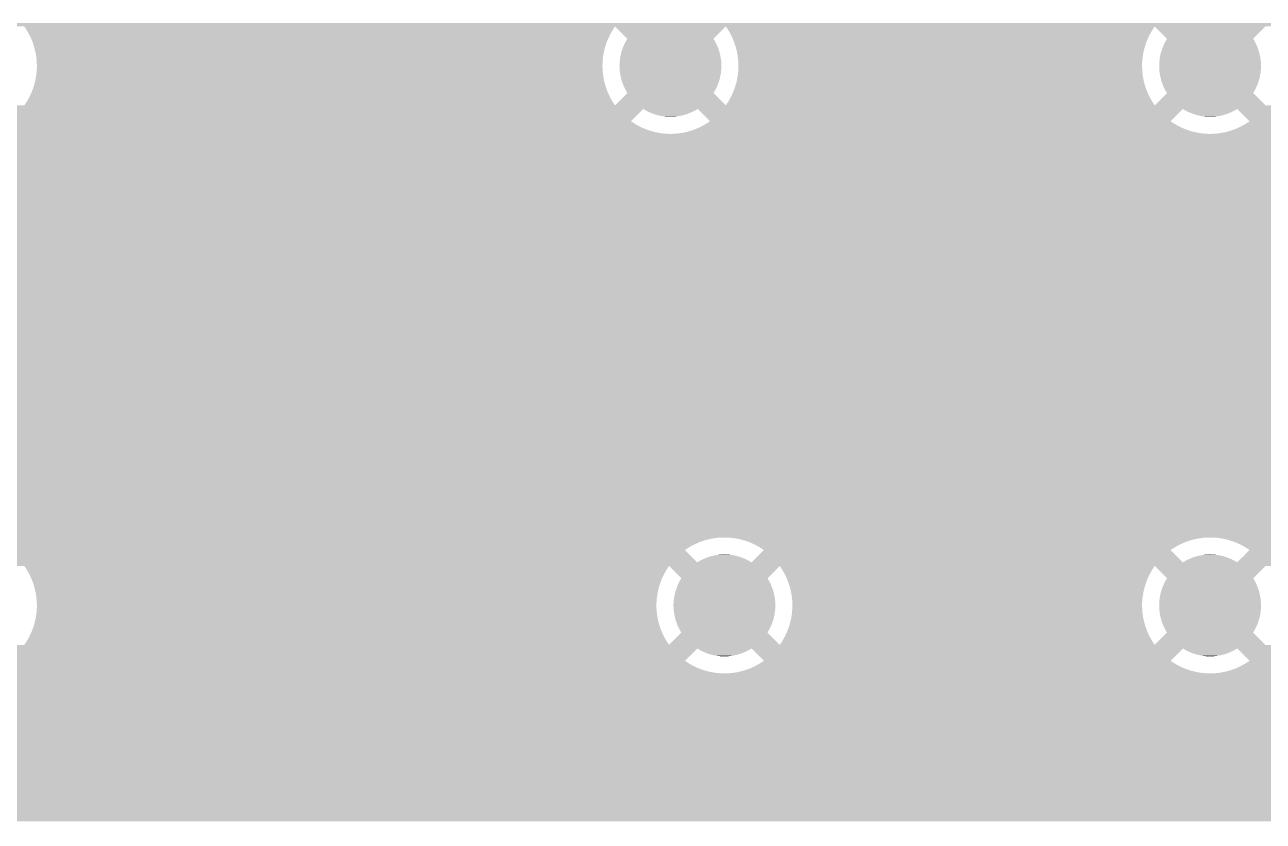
# Model space of a CAD drawing. Extents: x 295 to 953, y 10 to 290.
# Drawn here: x 587.37 to 604.13, y 108.67 to 119.45 of the extents above; entities that cross this region are included whole.
import ezdxf

# ---------------------------------------------------------------- set-up
doc = ezdxf.new("R2010")
doc.units = 0
doc.header["$LTSCALE"] = 5
doc.header["$MEASUREMENT"] = 0
doc.layers.add('GND', color=7, linetype='CONTINUOUS')

msp = doc.modelspace()

# ---------------------------------------------------------------- linework, layer by layer
at = {"layer": 'GND'}
for points in [[(511.399, 119.428), (511.399, 119.474), (782.883, 119.428), (782.874, 119.474)], [(587.389, 119.391), (587.363, 119.428), (595.334, 119.391), (595.358, 119.428)], [(587.399, 119.374), (587.389, 119.391), (595.322, 119.374), (595.334, 119.391)], [(587.422, 119.334), (587.399, 119.374), (595.3, 119.334), (595.322, 119.374)], [(587.431, 119.316), (587.422, 119.334), (595.29, 119.316), (595.3, 119.334)], [(595.525, 119.262), (595.358, 119.428), (596.69, 119.262), (596.857, 119.428)], [(596.882, 119.391), (596.857, 119.428), (602.636, 119.391), (602.661, 119.428)], [(596.892, 119.374), (596.882, 119.391), (602.625, 119.374), (602.636, 119.391)], [(596.916, 119.334), (596.892, 119.374), (602.603, 119.334), (602.625, 119.374)], [(596.924, 119.316), (596.916, 119.334), (602.593, 119.316), (602.603, 119.334)], [(602.827, 119.262), (602.661, 119.428), (603.993, 119.262), (604.159, 119.428)], [(587.452, 119.276), (587.431, 119.316), (595.271, 119.276), (595.29, 119.316)], [(587.459, 119.257), (587.452, 119.276), (595.262, 119.257), (595.271, 119.276)], [(587.477, 119.215), (587.459, 119.257), (595.246, 119.215), (595.262, 119.257)], [(587.483, 119.196), (587.477, 119.215), (595.238, 119.196), (595.246, 119.215)], [(587.497, 119.153), (587.483, 119.196), (595.225, 119.153), (595.238, 119.196)], [(595.456, 119.117), (595.472, 119.162), (596.76, 119.117), (596.743, 119.162)], [(595.472, 119.162), (595.476, 119.17), (596.743, 119.162), (596.739, 119.17)], [(595.476, 119.17), (595.496, 119.213), (596.739, 119.17), (596.718, 119.213)], [(595.496, 119.213), (595.501, 119.221), (596.718, 119.213), (596.714, 119.221)], [(595.501, 119.221), (595.525, 119.262), (596.714, 119.221), (596.69, 119.262)], [(596.945, 119.276), (596.924, 119.316), (602.573, 119.276), (602.593, 119.316)], [(596.952, 119.257), (596.945, 119.276), (602.565, 119.257), (602.573, 119.276)], [(596.97, 119.215), (596.952, 119.257), (602.548, 119.215), (602.565, 119.257)], [(596.976, 119.196), (596.97, 119.215), (602.541, 119.196), (602.548, 119.215)], [(596.991, 119.153), (596.976, 119.196), (602.528, 119.153), (602.541, 119.196)], [(602.758, 119.117), (602.775, 119.162), (604.062, 119.117), (604.045, 119.162)], [(602.775, 119.162), (602.779, 119.17), (604.045, 119.162), (604.042, 119.17)], [(602.779, 119.17), (602.799, 119.213), (604.042, 119.17), (604.021, 119.213)], [(602.799, 119.213), (602.804, 119.221), (604.021, 119.213), (604.017, 119.221)], [(602.804, 119.221), (602.827, 119.262), (604.017, 119.221), (603.993, 119.262)], [(587.502, 119.133), (587.497, 119.153), (595.219, 119.133), (595.225, 119.153)], [(587.513, 119.089), (587.502, 119.133), (595.209, 119.089), (595.219, 119.133)], [(587.517, 119.07), (587.513, 119.089), (595.204, 119.07), (595.209, 119.089)], [(587.525, 119.025), (587.517, 119.07), (595.197, 119.025), (595.204, 119.07)], [(587.527, 119.005), (587.525, 119.025), (595.194, 119.005), (595.197, 119.025)], [(587.532, 118.96), (587.527, 119.005), (595.19, 118.96), (595.194, 119.005)], [(595.421, 118.951), (595.426, 118.998), (596.795, 118.951), (596.789, 118.998)], [(595.426, 118.998), (595.428, 119.007), (596.789, 118.998), (596.788, 119.007)], [(595.428, 119.007), (595.437, 119.054), (596.788, 119.007), (596.778, 119.054)], [(595.437, 119.054), (595.439, 119.063), (596.778, 119.054), (596.776, 119.063)], [(595.439, 119.063), (595.452, 119.108), (596.776, 119.063), (596.762, 119.108)], [(595.452, 119.108), (595.456, 119.117), (596.762, 119.108), (596.76, 119.117)], [(596.995, 119.133), (596.991, 119.153), (602.522, 119.133), (602.528, 119.153)], [(597.007, 119.089), (596.995, 119.133), (602.511, 119.089), (602.522, 119.133)], [(597.01, 119.07), (597.007, 119.089), (602.507, 119.07), (602.511, 119.089)], [(597.018, 119.025), (597.01, 119.07), (602.5, 119.025), (602.507, 119.07)], [(597.02, 119.005), (597.018, 119.025), (602.497, 119.005), (602.5, 119.025)], [(597.025, 118.96), (597.02, 119.005), (602.493, 118.96), (602.497, 119.005)], [(602.723, 118.951), (602.729, 118.998), (604.097, 118.951), (604.091, 118.998)], [(602.729, 118.998), (602.73, 119.007), (604.091, 118.998), (604.09, 119.007)], [(602.73, 119.007), (602.739, 119.054), (604.09, 119.007), (604.08, 119.054)], [(602.739, 119.054), (602.742, 119.063), (604.08, 119.054), (604.078, 119.063)], [(602.742, 119.063), (602.755, 119.108), (604.078, 119.063), (604.065, 119.108)], [(602.755, 119.108), (602.758, 119.117), (604.065, 119.108), (604.062, 119.117)], [(587.53, 118.808), (587.533, 118.849), (595.191, 118.808), (595.189, 118.849)], [(587.533, 118.939), (587.532, 118.96), (595.189, 118.939), (595.19, 118.96)], [(587.534, 118.894), (587.533, 118.939), (595.188, 118.894), (595.189, 118.939)], [(587.533, 118.849), (587.534, 118.874), (595.189, 118.849), (595.188, 118.874)], [(587.534, 118.874), (587.534, 118.894), (595.188, 118.874), (595.188, 118.894)], [(595.418, 118.894), (595.42, 118.942), (596.797, 118.894), (596.795, 118.942)], [(595.42, 118.846), (595.418, 118.894), (596.795, 118.846), (596.797, 118.894)], [(595.42, 118.942), (595.421, 118.951), (596.795, 118.942), (596.795, 118.951)], [(595.421, 118.837), (595.42, 118.846), (596.794, 118.837), (596.795, 118.846)], [(595.426, 118.79), (595.421, 118.837), (596.789, 118.79), (596.794, 118.837)], [(597.023, 118.808), (597.027, 118.849), (602.494, 118.808), (602.492, 118.849)], [(597.026, 118.939), (597.025, 118.96), (602.491, 118.939), (602.493, 118.96)], [(597.028, 118.894), (597.026, 118.939), (602.49, 118.894), (602.491, 118.939)], [(597.027, 118.874), (597.028, 118.894), (602.49, 118.874), (602.49, 118.894)], [(597.027, 118.849), (597.027, 118.874), (602.492, 118.849), (602.49, 118.874)], [(602.721, 118.894), (602.722, 118.942), (604.099, 118.894), (604.097, 118.942)], [(602.723, 118.846), (602.721, 118.894), (604.098, 118.846), (604.099, 118.894)], [(602.722, 118.942), (602.723, 118.951), (604.097, 118.942), (604.097, 118.951)], [(602.723, 118.837), (602.723, 118.846), (604.097, 118.837), (604.098, 118.846)], [(602.729, 118.79), (602.723, 118.837), (604.092, 118.79), (604.097, 118.837)], [(587.491, 118.616), (587.503, 118.655), (595.23, 118.616), (595.22, 118.655)], [(587.503, 118.655), (587.508, 118.679), (595.22, 118.655), (595.213, 118.679)], [(587.508, 118.679), (587.518, 118.718), (595.213, 118.679), (595.205, 118.718)], [(587.518, 118.718), (587.521, 118.743), (595.205, 118.718), (595.2, 118.743)], [(587.521, 118.743), (587.528, 118.783), (595.2, 118.743), (595.195, 118.783)], [(587.528, 118.783), (587.53, 118.808), (595.195, 118.783), (595.191, 118.808)], [(595.428, 118.781), (595.426, 118.79), (596.787, 118.781), (596.789, 118.79)], [(595.437, 118.734), (595.428, 118.781), (596.778, 118.734), (596.787, 118.781)], [(595.439, 118.725), (595.437, 118.734), (596.776, 118.725), (596.778, 118.734)], [(595.453, 118.68), (595.439, 118.725), (596.763, 118.68), (596.776, 118.725)], [(595.455, 118.671), (595.453, 118.68), (596.76, 118.671), (596.763, 118.68)], [(595.473, 118.626), (595.455, 118.671), (596.743, 118.626), (596.76, 118.671)], [(596.984, 118.616), (596.996, 118.655), (602.533, 118.616), (602.522, 118.655)], [(596.996, 118.655), (597.002, 118.679), (602.522, 118.655), (602.515, 118.679)], [(597.002, 118.679), (597.011, 118.718), (602.515, 118.679), (602.507, 118.718)], [(597.011, 118.718), (597.015, 118.743), (602.507, 118.718), (602.502, 118.743)], [(597.015, 118.743), (597.021, 118.783), (602.502, 118.743), (602.497, 118.783)], [(597.021, 118.783), (597.023, 118.808), (602.497, 118.783), (602.494, 118.808)], [(602.73, 118.781), (602.729, 118.79), (604.09, 118.781), (604.092, 118.79)], [(602.74, 118.734), (602.73, 118.781), (604.081, 118.734), (604.09, 118.781)], [(602.742, 118.725), (602.74, 118.734), (604.078, 118.725), (604.081, 118.734)], [(602.755, 118.68), (602.742, 118.725), (604.065, 118.68), (604.078, 118.725)], [(602.758, 118.671), (602.755, 118.68), (604.062, 118.671), (604.065, 118.68)], [(602.775, 118.626), (602.758, 118.671), (604.045, 118.626), (604.062, 118.671)], [(587.432, 118.472), (587.442, 118.494), (595.291, 118.472), (595.279, 118.494)], [(587.442, 118.494), (587.46, 118.531), (595.279, 118.494), (595.263, 118.531)], [(587.46, 118.531), (587.469, 118.554), (595.263, 118.531), (595.252, 118.554)], [(587.469, 118.554), (587.483, 118.592), (595.252, 118.554), (595.239, 118.592)], [(587.483, 118.592), (587.491, 118.616), (595.239, 118.592), (595.23, 118.616)], [(595.358, 118.36), (595.525, 118.526), (596.857, 118.36), (596.69, 118.526)], [(595.476, 118.618), (595.473, 118.626), (596.739, 118.618), (596.743, 118.626)], [(595.497, 118.575), (595.476, 118.618), (596.719, 118.575), (596.739, 118.618)], [(595.501, 118.567), (595.497, 118.575), (596.714, 118.567), (596.719, 118.575)], [(595.525, 118.526), (595.501, 118.567), (596.69, 118.526), (596.714, 118.567)], [(596.925, 118.472), (596.936, 118.494), (602.593, 118.472), (602.581, 118.494)], [(596.936, 118.494), (596.953, 118.531), (602.581, 118.494), (602.565, 118.531)], [(596.953, 118.531), (596.962, 118.554), (602.565, 118.531), (602.555, 118.554)], [(596.962, 118.554), (596.977, 118.592), (602.555, 118.554), (602.542, 118.592)], [(596.977, 118.592), (596.984, 118.616), (602.542, 118.592), (602.533, 118.616)], [(602.661, 118.36), (602.827, 118.526), (604.159, 118.36), (603.993, 118.526)], [(602.778, 118.618), (602.775, 118.626), (604.041, 118.618), (604.045, 118.626)], [(602.799, 118.575), (602.778, 118.618), (604.021, 118.575), (604.041, 118.618)], [(602.803, 118.567), (602.799, 118.575), (604.017, 118.567), (604.021, 118.575)], [(602.827, 118.526), (602.803, 118.567), (603.993, 118.526), (604.017, 118.567)], [(564.145, 118.359), (564.145, 118.36), (769.435, 118.359), (769.437, 118.36)], [(564.154, 118.311), (564.145, 118.359), (769.354, 118.311), (769.435, 118.359)], [(587.363, 118.36), (587.377, 118.38), (595.358, 118.36), (595.344, 118.38)], [(587.377, 118.38), (587.4, 118.414), (595.344, 118.38), (595.323, 118.414)], [(587.4, 118.414), (587.412, 118.436), (595.323, 118.414), (595.309, 118.436)], [(587.412, 118.436), (587.432, 118.472), (595.309, 118.436), (595.291, 118.472)], [(596.857, 118.36), (596.87, 118.38), (602.661, 118.36), (602.647, 118.38)], [(596.87, 118.38), (596.893, 118.414), (602.647, 118.38), (602.625, 118.414)], [(596.893, 118.414), (596.905, 118.436), (602.625, 118.414), (602.612, 118.436)], [(596.905, 118.436), (596.925, 118.472), (602.612, 118.436), (602.593, 118.472)], [(587.149, 118.145), (586.982, 118.311), (595.573, 118.145), (595.739, 118.311)], [(595.774, 118.291), (595.74, 118.311), (596.442, 118.291), (596.476, 118.311)], [(595.789, 118.283), (595.774, 118.291), (596.425, 118.283), (596.442, 118.291)], [(595.825, 118.266), (595.789, 118.283), (596.392, 118.266), (596.425, 118.283)], [(595.84, 118.259), (595.825, 118.266), (596.374, 118.259), (596.392, 118.266)], [(595.877, 118.245), (595.84, 118.259), (596.339, 118.245), (596.374, 118.259)], [(595.893, 118.239), (595.877, 118.245), (596.32, 118.239), (596.339, 118.245)], [(595.932, 118.228), (595.893, 118.239), (596.285, 118.228), (596.32, 118.239)], [(595.948, 118.223), (595.932, 118.228), (596.265, 118.223), (596.285, 118.228)], [(595.988, 118.216), (595.948, 118.223), (596.23, 118.216), (596.265, 118.223)], [(596.004, 118.213), (595.988, 118.216), (596.208, 118.213), (596.23, 118.216)], [(596.046, 118.208), (596.004, 118.213), (596.173, 118.208), (596.208, 118.213)], [(596.06, 118.206), (596.046, 118.208), (596.146, 118.206), (596.173, 118.208)], [(596.117, 118.205), (596.06, 118.206), (596.117, 118.205), (596.146, 118.206)], [(596.642, 118.145), (596.476, 118.311), (602.876, 118.145), (603.042, 118.311)], [(603.076, 118.291), (603.042, 118.311), (603.745, 118.291), (603.778, 118.311)], [(603.091, 118.283), (603.076, 118.291), (603.728, 118.283), (603.745, 118.291)], [(603.127, 118.266), (603.091, 118.283), (603.694, 118.266), (603.728, 118.283)], [(603.143, 118.259), (603.127, 118.266), (603.676, 118.259), (603.694, 118.266)], [(603.18, 118.245), (603.143, 118.259), (603.642, 118.245), (603.676, 118.259)], [(603.196, 118.239), (603.18, 118.245), (603.623, 118.239), (603.642, 118.245)], [(603.235, 118.228), (603.196, 118.239), (603.587, 118.228), (603.623, 118.239)], [(603.25, 118.223), (603.235, 118.228), (603.567, 118.223), (603.587, 118.228)], [(603.291, 118.216), (603.25, 118.223), (603.532, 118.216), (603.567, 118.223)], [(603.306, 118.213), (603.291, 118.216), (603.51, 118.213), (603.532, 118.216)], [(603.349, 118.208), (603.306, 118.213), (603.476, 118.208), (603.51, 118.213)], [(603.362, 118.206), (603.349, 118.208), (603.448, 118.206), (603.476, 118.208)], [(603.419, 118.205), (603.362, 118.206), (603.419, 118.205), (603.448, 118.206)], [(603.944, 118.145), (603.778, 118.311), (664.947, 118.145), (665.113, 118.311)], [(586.721, 117.981), (586.765, 117.986), (595.997, 117.981), (595.96, 117.986)], [(586.765, 117.986), (586.787, 117.991), (595.96, 117.986), (595.932, 117.991)], [(586.787, 117.991), (586.829, 117.999), (595.932, 117.991), (595.895, 117.999)], [(586.829, 117.999), (586.852, 118.006), (595.895, 117.999), (595.868, 118.006)], [(586.852, 118.006), (586.892, 118.017), (595.868, 118.006), (595.831, 118.017)], [(586.892, 118.017), (586.915, 118.025), (595.831, 118.017), (595.806, 118.025)], [(586.915, 118.025), (586.954, 118.039), (595.806, 118.025), (595.769, 118.039)], [(586.954, 118.039), (586.976, 118.049), (595.769, 118.039), (595.744, 118.049)], [(586.976, 118.049), (587.014, 118.065), (595.744, 118.049), (595.709, 118.065)], [(587.014, 118.065), (587.036, 118.077), (595.709, 118.065), (595.685, 118.077)], [(587.036, 118.077), (587.072, 118.096), (595.685, 118.077), (595.651, 118.096)], [(587.072, 118.096), (587.093, 118.109), (595.651, 118.096), (595.628, 118.109)], [(587.093, 118.109), (587.128, 118.131), (595.628, 118.109), (595.595, 118.131)], [(587.128, 118.131), (587.149, 118.145), (595.595, 118.131), (595.573, 118.145)], [(596.214, 117.981), (596.258, 117.986), (603.299, 117.981), (603.263, 117.986)], [(596.258, 117.986), (596.28, 117.991), (603.263, 117.986), (603.235, 117.991)], [(596.28, 117.991), (596.322, 117.999), (603.235, 117.991), (603.198, 117.999)], [(596.322, 117.999), (596.345, 118.006), (603.198, 117.999), (603.171, 118.006)], [(596.345, 118.006), (596.386, 118.017), (603.171, 118.006), (603.134, 118.017)], [(596.386, 118.017), (596.408, 118.025), (603.134, 118.017), (603.108, 118.025)], [(596.408, 118.025), (596.447, 118.039), (603.108, 118.025), (603.072, 118.039)], [(596.447, 118.039), (596.469, 118.049), (603.072, 118.039), (603.047, 118.049)], [(596.469, 118.049), (596.507, 118.065), (603.047, 118.049), (603.012, 118.065)], [(596.507, 118.065), (596.529, 118.077), (603.012, 118.065), (602.988, 118.077)], [(596.529, 118.077), (596.565, 118.096), (602.988, 118.077), (602.953, 118.096)], [(596.565, 118.096), (596.586, 118.109), (602.953, 118.096), (602.93, 118.109)], [(596.586, 118.109), (596.621, 118.131), (602.93, 118.109), (602.898, 118.131)], [(596.621, 118.131), (596.642, 118.145), (602.898, 118.131), (602.876, 118.145)], [(603.516, 117.981), (603.561, 117.986), (665.371, 117.981), (665.334, 117.986)], [(603.561, 117.986), (603.583, 117.991), (665.334, 117.986), (665.306, 117.991)], [(603.583, 117.991), (603.625, 117.999), (665.306, 117.991), (665.269, 117.999)], [(603.625, 117.999), (603.647, 118.006), (665.269, 117.999), (665.242, 118.006)], [(603.647, 118.006), (603.688, 118.017), (665.242, 118.006), (665.205, 118.017)], [(603.688, 118.017), (603.71, 118.025), (665.205, 118.017), (665.179, 118.025)], [(603.71, 118.025), (603.75, 118.039), (665.179, 118.025), (665.143, 118.039)], [(603.75, 118.039), (603.772, 118.049), (665.143, 118.039), (665.118, 118.049)], [(603.772, 118.049), (603.81, 118.065), (665.118, 118.049), (665.083, 118.065)], [(603.81, 118.065), (603.831, 118.077), (665.083, 118.065), (665.059, 118.077)], [(603.831, 118.077), (603.868, 118.096), (665.059, 118.077), (665.025, 118.096)], [(603.868, 118.096), (603.889, 118.109), (665.025, 118.096), (665.002, 118.109)], [(603.889, 118.109), (603.924, 118.131), (665.002, 118.109), (664.969, 118.131)], [(603.924, 118.131), (603.944, 118.145), (664.969, 118.131), (664.947, 118.145)], [(564.092, 117.801), (564.115, 117.862), (768.936, 117.801), (768.962, 117.862)], [(564.115, 117.862), (564.135, 117.924), (768.962, 117.862), (768.989, 117.924)], [(564.135, 117.924), (564.139, 117.944), (768.989, 117.924), (768.998, 117.944)], [(564.139, 117.944), (564.146, 117.974), (768.998, 117.944), (769.019, 117.974)], [(586.634, 117.974), (586.65, 117.975), (596.128, 117.974), (596.062, 117.975)], [(586.65, 117.975), (586.7, 117.978), (596.062, 117.975), (596.028, 117.978)], [(586.7, 117.978), (586.721, 117.981), (596.028, 117.978), (595.997, 117.981)], [(596.128, 117.974), (596.143, 117.975), (603.43, 117.974), (603.365, 117.975)], [(596.143, 117.975), (596.193, 117.978), (603.365, 117.975), (603.331, 117.978)], [(596.193, 117.978), (596.214, 117.981), (603.331, 117.978), (603.299, 117.981)], [(603.43, 117.974), (603.446, 117.975), (665.501, 117.974), (665.436, 117.975)], [(603.446, 117.975), (603.496, 117.978), (665.436, 117.975), (665.402, 117.978)], [(603.496, 117.978), (603.516, 117.981), (665.402, 117.978), (665.371, 117.981)], [(563.995, 117.629), (564.012, 117.654), (686.188, 117.629), (686.23, 117.654)], [(564.012, 117.654), (564.032, 117.684), (686.23, 117.654), (686.322, 117.684)], [(564.032, 117.684), (564.053, 117.723), (686.322, 117.684), (686.439, 117.723)], [(564.053, 117.723), (564.064, 117.741), (686.439, 117.723), (686.614, 117.741)], [(564.064, 117.741), (564.066, 117.746), (686.614, 117.741), (686.659, 117.746)], [(564.066, 117.746), (564.092, 117.801), (768.913, 117.746), (768.936, 117.801)], [(511.399, 117.581), (511.399, 117.629), (686.105, 117.581), (686.188, 117.629)], [(563.653, 117.543), (563.614, 117.581), (686.04, 117.543), (686.105, 117.581)], [(563.781, 117.415), (563.653, 117.543), (685.9, 117.415), (686.04, 117.543)], [(563.586, 117.309), (563.646, 117.335), (685.817, 117.309), (685.835, 117.335)], [(563.646, 117.335), (563.704, 117.366), (685.835, 117.335), (685.857, 117.366)], [(563.704, 117.366), (563.749, 117.394), (685.857, 117.366), (685.877, 117.394)], [(563.749, 117.394), (563.76, 117.4), (685.877, 117.394), (685.884, 117.4)], [(563.76, 117.4), (563.781, 117.415), (685.884, 117.4), (685.9, 117.415)], [(511.399, 117.214), (511.399, 117.244), (685.749, 117.214), (685.771, 117.244)], [(511.399, 117.013), (511.399, 117.214), (685.663, 117.013), (685.749, 117.214)], [(563.266, 117.244), (563.332, 117.248), (685.771, 117.244), (685.773, 117.248)], [(563.332, 117.248), (563.397, 117.256), (685.773, 117.248), (685.779, 117.256)], [(563.397, 117.256), (563.461, 117.269), (685.779, 117.256), (685.789, 117.269)], [(563.461, 117.269), (563.524, 117.287), (685.789, 117.269), (685.801, 117.287)], [(563.524, 117.287), (563.586, 117.309), (685.801, 117.287), (685.817, 117.309)], [(545.295, 117.007), (545.113, 117.013), (633.863, 117.007), (633.952, 117.013)], [(545.436, 116.99), (545.295, 117.007), (633.581, 116.99), (633.863, 117.007)], [(545.664, 116.961), (545.436, 116.99), (633.432, 116.961), (633.581, 116.99)], [(545.825, 116.92), (545.664, 116.961), (633.216, 116.92), (633.432, 116.961)], [(546.024, 116.869), (545.825, 116.92), (633.06, 116.869), (633.216, 116.92)], [(546.186, 116.805), (546.024, 116.869), (632.863, 116.805), (633.06, 116.869)], [(546.369, 116.733), (546.186, 116.805), (632.709, 116.733), (632.863, 116.805)], [(546.526, 116.647), (546.369, 116.733), (632.527, 116.647), (632.709, 116.733)], [(546.695, 116.554), (546.526, 116.647), (632.381, 116.554), (632.527, 116.647)], [(546.841, 116.447), (546.695, 116.554), (632.213, 116.447), (632.381, 116.554)], [(546.995, 116.336), (546.841, 116.447), (632.078, 116.336), (632.213, 116.447)], [(547.129, 116.211), (546.995, 116.336), (631.927, 116.211), (632.078, 116.336)], [(547.266, 116.082), (547.129, 116.211), (631.806, 116.082), (631.927, 116.211)], [(547.384, 115.94), (547.266, 116.082), (631.673, 115.94), (631.806, 116.082)], [(547.503, 115.795), (547.384, 115.94), (631.569, 115.795), (631.673, 115.94)], [(547.603, 115.639), (547.503, 115.795), (631.455, 115.639), (631.569, 115.795)], [(547.608, 115.631), (547.603, 115.639), (631.451, 115.631), (631.455, 115.639)], [(547.623, 115.608), (547.608, 115.631), (613.341, 115.608), (613.634, 115.631)], [(547.667, 115.539), (547.623, 115.608), (613.055, 115.539), (613.341, 115.608)], [(547.703, 115.482), (547.667, 115.539), (612.921, 115.482), (613.055, 115.539)], [(547.73, 115.425), (547.703, 115.482), (612.785, 115.425), (612.921, 115.482)], [(547.803, 115.27), (547.73, 115.425), (612.535, 115.27), (612.785, 115.425)], [(547.861, 115.146), (547.803, 115.27), (612.393, 115.146), (612.535, 115.27)], [(547.883, 115.077), (547.861, 115.146), (612.313, 115.077), (612.393, 115.146)], [(547.957, 114.852), (547.883, 115.077), (612.125, 114.852), (612.313, 115.077)], [(547.976, 114.793), (547.957, 114.852), (612.09, 114.793), (612.125, 114.852)], [(548.013, 114.599), (547.976, 114.793), (611.975, 114.599), (612.09, 114.793)], [(548.045, 114.428), (548.013, 114.599), (611.907, 114.428), (611.975, 114.599)], [(548.052, 114.326), (548.045, 114.428), (611.866, 114.326), (611.907, 114.428)], [(548.069, 114.057), (548.052, 114.326), (611.806, 114.057), (611.866, 114.326)], [(548.063, 113.875), (548.068, 114.039), (611.791, 113.875), (611.803, 114.039)], [(548.068, 114.039), (548.069, 114.057), (611.803, 114.039), (611.806, 114.057)], [(548.052, 113.782), (548.063, 113.875), (611.785, 113.782), (611.791, 113.875)], [(548.017, 113.506), (548.052, 113.782), (611.807, 113.506), (611.785, 113.782)], [(547.94, 113.204), (548.013, 113.489), (611.877, 113.204), (611.808, 113.489)], [(548.013, 113.489), (548.017, 113.506), (611.808, 113.489), (611.807, 113.506)], [(547.841, 112.933), (547.925, 113.146), (611.991, 112.933), (611.902, 113.146)], [(547.925, 113.146), (547.94, 113.204), (611.902, 113.146), (611.877, 113.204)], [(547.725, 112.684), (547.789, 112.801), (612.146, 112.684), (612.074, 112.801)], [(547.789, 112.801), (547.841, 112.933), (612.074, 112.801), (611.991, 112.933)], [(547.63, 112.511), (547.725, 112.684), (612.296, 112.511), (612.146, 112.684)], [(586.66, 112.51), (586.594, 112.511), (596.802, 112.51), (596.818, 112.511)], [(586.693, 112.508), (586.66, 112.51), (596.752, 112.508), (596.802, 112.51)], [(586.725, 112.505), (586.693, 112.508), (596.731, 112.505), (596.752, 112.508)], [(586.761, 112.499), (586.725, 112.505), (596.687, 112.499), (596.731, 112.505)], [(586.79, 112.495), (586.761, 112.499), (596.665, 112.495), (596.687, 112.499)], [(586.827, 112.486), (586.79, 112.495), (596.623, 112.486), (596.665, 112.495)], [(586.854, 112.48), (586.827, 112.486), (596.6, 112.48), (596.623, 112.486)], [(586.89, 112.469), (586.854, 112.48), (596.56, 112.469), (596.6, 112.48)], [(586.916, 112.461), (586.89, 112.469), (596.537, 112.461), (596.56, 112.469)], [(586.953, 112.447), (586.916, 112.461), (596.498, 112.447), (596.537, 112.461)], [(596.883, 112.51), (596.818, 112.511), (603.374, 112.51), (603.39, 112.511)], [(596.917, 112.508), (596.883, 112.51), (603.324, 112.508), (603.374, 112.51)], [(596.949, 112.505), (596.917, 112.508), (603.304, 112.505), (603.324, 112.508)], [(596.985, 112.499), (596.949, 112.505), (603.259, 112.499), (603.304, 112.505)], [(597.013, 112.495), (596.985, 112.499), (603.237, 112.495), (603.259, 112.499)], [(597.05, 112.486), (597.013, 112.495), (603.195, 112.486), (603.237, 112.495)], [(597.077, 112.48), (597.05, 112.486), (603.173, 112.48), (603.195, 112.486)], [(597.114, 112.469), (597.077, 112.48), (603.132, 112.469), (603.173, 112.48)], [(597.14, 112.461), (597.114, 112.469), (603.11, 112.461), (603.132, 112.469)], [(597.176, 112.447), (597.14, 112.461), (603.07, 112.447), (603.11, 112.461)], [(603.455, 112.51), (603.39, 112.511), (612.297, 112.51), (612.296, 112.511)], [(603.521, 112.505), (603.455, 112.51), (612.302, 112.505), (612.297, 112.51)], [(603.586, 112.495), (603.521, 112.505), (612.311, 112.495), (612.302, 112.505)], [(603.649, 112.48), (603.586, 112.495), (612.323, 112.48), (612.311, 112.495)], [(603.707, 112.462), (603.649, 112.48), (612.339, 112.462), (612.323, 112.48)], [(603.712, 112.461), (603.707, 112.462), (612.341, 112.461), (612.339, 112.462)], [(603.773, 112.437), (603.712, 112.461), (612.369, 112.437), (612.341, 112.461)], [(586.977, 112.437), (586.953, 112.447), (596.476, 112.437), (596.498, 112.447)], [(587.013, 112.42), (586.977, 112.437), (596.438, 112.42), (596.476, 112.437)], [(586.982, 112.174), (587.149, 112.341), (596.47, 112.174), (596.304, 112.341)], [(587.037, 112.409), (587.013, 112.42), (596.417, 112.409), (596.438, 112.42)], [(587.071, 112.39), (587.037, 112.409), (596.38, 112.39), (596.417, 112.409)], [(587.094, 112.377), (587.071, 112.39), (596.359, 112.377), (596.38, 112.39)], [(587.127, 112.355), (587.094, 112.377), (596.324, 112.355), (596.359, 112.377)], [(587.149, 112.341), (587.127, 112.355), (596.304, 112.341), (596.324, 112.355)], [(597.201, 112.437), (597.176, 112.447), (603.048, 112.437), (603.07, 112.447)], [(597.236, 112.42), (597.201, 112.437), (603.01, 112.42), (603.048, 112.437)], [(597.206, 112.174), (597.372, 112.341), (603.042, 112.174), (602.876, 112.341)], [(597.26, 112.409), (597.236, 112.42), (602.989, 112.409), (603.01, 112.42)], [(597.295, 112.39), (597.26, 112.409), (602.952, 112.39), (602.989, 112.409)], [(597.317, 112.377), (597.295, 112.39), (602.932, 112.377), (602.952, 112.39)], [(597.35, 112.355), (597.317, 112.377), (602.897, 112.355), (602.932, 112.377)], [(597.372, 112.341), (597.35, 112.355), (602.876, 112.341), (602.897, 112.355)], [(603.833, 112.409), (603.773, 112.437), (612.403, 112.409), (612.369, 112.437)], [(603.89, 112.377), (603.833, 112.409), (612.441, 112.377), (612.403, 112.409)], [(603.878, 112.274), (603.944, 112.341), (612.564, 112.274), (612.484, 112.341)], [(603.944, 112.341), (603.89, 112.377), (612.484, 112.341), (612.441, 112.377)], [(547.346, 112.126), (547.392, 112.174), (612.813, 112.126), (612.732, 112.174)], [(547.392, 112.174), (547.392, 112.174), (612.732, 112.174), (612.731, 112.174)], [(587.389, 112.088), (587.363, 112.126), (596.064, 112.088), (596.089, 112.126)], [(596.255, 111.96), (596.089, 112.126), (597.421, 111.96), (597.587, 112.126)], [(596.47, 112.174), (596.503, 112.194), (597.206, 112.174), (597.172, 112.194)], [(596.503, 112.194), (596.52, 112.203), (597.172, 112.194), (597.157, 112.203)], [(596.52, 112.203), (596.554, 112.22), (597.157, 112.203), (597.121, 112.22)], [(596.554, 112.22), (596.572, 112.227), (597.121, 112.22), (597.105, 112.227)], [(596.572, 112.227), (596.606, 112.241), (597.105, 112.227), (597.068, 112.241)], [(596.606, 112.241), (596.625, 112.247), (597.068, 112.241), (597.052, 112.247)], [(596.625, 112.247), (596.66, 112.258), (597.052, 112.247), (597.013, 112.258)], [(596.66, 112.258), (596.68, 112.262), (597.013, 112.258), (596.998, 112.262)], [(596.68, 112.262), (596.716, 112.27), (596.998, 112.262), (596.957, 112.27)], [(596.716, 112.27), (596.737, 112.273), (596.957, 112.27), (596.942, 112.273)], [(596.737, 112.273), (596.772, 112.278), (596.942, 112.273), (596.899, 112.278)], [(596.772, 112.278), (596.8, 112.279), (596.899, 112.278), (596.885, 112.279)], [(596.8, 112.279), (596.829, 112.281), (596.885, 112.279), (596.829, 112.281)], [(597.612, 112.088), (597.587, 112.126), (602.636, 112.088), (602.661, 112.126)], [(602.827, 111.96), (602.661, 112.126), (603.993, 111.96), (604.159, 112.126)], [(603.042, 112.174), (603.075, 112.194), (603.778, 112.174), (603.744, 112.194)], [(603.075, 112.194), (603.092, 112.203), (603.744, 112.194), (603.729, 112.203)], [(603.092, 112.203), (603.126, 112.22), (603.729, 112.203), (603.693, 112.22)], [(603.126, 112.22), (603.144, 112.227), (603.693, 112.22), (603.678, 112.227)], [(603.144, 112.227), (603.178, 112.241), (603.678, 112.227), (603.64, 112.241)], [(603.178, 112.241), (603.197, 112.247), (603.64, 112.241), (603.624, 112.247)], [(603.197, 112.247), (603.233, 112.258), (603.624, 112.247), (603.586, 112.258)], [(603.233, 112.258), (603.253, 112.262), (603.586, 112.258), (603.57, 112.262)], [(603.253, 112.262), (603.288, 112.27), (603.57, 112.262), (603.529, 112.27)], [(603.288, 112.27), (603.31, 112.273), (603.529, 112.27), (603.514, 112.273)], [(603.31, 112.273), (603.344, 112.278), (603.514, 112.273), (603.471, 112.278)], [(603.344, 112.278), (603.372, 112.279), (603.471, 112.278), (603.458, 112.279)], [(603.372, 112.279), (603.401, 112.281), (603.458, 112.279), (603.401, 112.281)], [(603.778, 112.174), (603.878, 112.274), (612.731, 112.174), (612.564, 112.274)], [(587.399, 112.071), (587.389, 112.088), (596.053, 112.071), (596.064, 112.088)], [(587.422, 112.032), (587.399, 112.071), (596.03, 112.032), (596.053, 112.071)], [(587.431, 112.014), (587.422, 112.032), (596.02, 112.014), (596.03, 112.032)], [(587.452, 111.973), (587.431, 112.014), (596.001, 111.973), (596.02, 112.014)], [(587.459, 111.955), (587.452, 111.973), (595.992, 111.955), (596.001, 111.973)], [(587.477, 111.912), (587.459, 111.955), (595.976, 111.912), (595.992, 111.955)], [(596.231, 111.918), (596.255, 111.96), (597.445, 111.918), (597.421, 111.96)], [(597.622, 112.071), (597.612, 112.088), (602.625, 112.071), (602.636, 112.088)], [(597.646, 112.032), (597.622, 112.071), (602.603, 112.032), (602.625, 112.071)], [(597.655, 112.014), (597.646, 112.032), (602.593, 112.014), (602.603, 112.032)], [(597.675, 111.973), (597.655, 112.014), (602.573, 111.973), (602.593, 112.014)], [(597.683, 111.955), (597.675, 111.973), (602.565, 111.955), (602.573, 111.973)], [(597.7, 111.912), (597.683, 111.955), (602.548, 111.912), (602.565, 111.955)], [(602.804, 111.918), (602.827, 111.96), (604.017, 111.918), (603.993, 111.96)], [(587.483, 111.894), (587.477, 111.912), (595.969, 111.894), (595.976, 111.912)], [(587.497, 111.85), (587.483, 111.894), (595.955, 111.85), (595.969, 111.894)], [(587.502, 111.831), (587.497, 111.85), (595.949, 111.831), (595.955, 111.85)], [(587.513, 111.787), (587.502, 111.831), (595.939, 111.787), (595.949, 111.831)], [(587.517, 111.767), (587.513, 111.787), (595.935, 111.767), (595.939, 111.787)], [(596.17, 111.76), (596.183, 111.806), (597.506, 111.76), (597.493, 111.806)], [(596.183, 111.806), (596.186, 111.814), (597.493, 111.806), (597.49, 111.814)], [(596.186, 111.814), (596.202, 111.859), (597.49, 111.814), (597.473, 111.859)], [(596.202, 111.859), (596.206, 111.867), (597.473, 111.859), (597.47, 111.867)], [(596.206, 111.867), (596.227, 111.91), (597.47, 111.867), (597.449, 111.91)], [(596.227, 111.91), (596.231, 111.918), (597.449, 111.91), (597.445, 111.918)], [(597.706, 111.894), (597.7, 111.912), (602.541, 111.894), (602.548, 111.912)], [(597.721, 111.85), (597.706, 111.894), (602.528, 111.85), (602.541, 111.894)], [(597.726, 111.831), (597.721, 111.85), (602.522, 111.831), (602.528, 111.85)], [(597.737, 111.787), (597.726, 111.831), (602.511, 111.787), (602.522, 111.831)], [(597.741, 111.767), (597.737, 111.787), (602.507, 111.767), (602.511, 111.787)], [(602.742, 111.76), (602.755, 111.806), (604.078, 111.76), (604.065, 111.806)], [(602.755, 111.806), (602.758, 111.814), (604.065, 111.806), (604.062, 111.814)], [(602.758, 111.814), (602.775, 111.859), (604.062, 111.814), (604.045, 111.859)], [(602.775, 111.859), (602.779, 111.867), (604.045, 111.859), (604.042, 111.867)], [(602.779, 111.867), (602.799, 111.91), (604.042, 111.867), (604.021, 111.91)], [(602.799, 111.91), (602.804, 111.918), (604.021, 111.91), (604.017, 111.918)], [(587.525, 111.722), (587.517, 111.767), (595.928, 111.722), (595.935, 111.767)], [(587.527, 111.702), (587.525, 111.722), (595.924, 111.702), (595.928, 111.722)], [(587.532, 111.657), (587.527, 111.702), (595.921, 111.657), (595.924, 111.702)], [(587.533, 111.637), (587.532, 111.657), (595.919, 111.637), (595.921, 111.657)], [(587.534, 111.591), (587.533, 111.637), (595.918, 111.591), (595.919, 111.637)], [(596.148, 111.592), (596.15, 111.639), (597.527, 111.592), (597.525, 111.639)], [(596.15, 111.639), (596.151, 111.648), (597.525, 111.639), (597.525, 111.648)], [(596.151, 111.648), (596.156, 111.696), (597.525, 111.648), (597.519, 111.696)], [(596.156, 111.696), (596.158, 111.705), (597.519, 111.696), (597.518, 111.705)], [(596.158, 111.705), (596.167, 111.751), (597.518, 111.705), (597.508, 111.751)], [(596.167, 111.751), (596.17, 111.76), (597.508, 111.751), (597.506, 111.76)], [(597.749, 111.722), (597.741, 111.767), (602.5, 111.722), (602.507, 111.767)], [(597.751, 111.702), (597.749, 111.722), (602.497, 111.702), (602.5, 111.722)], [(597.756, 111.657), (597.751, 111.702), (602.493, 111.657), (602.497, 111.702)], [(597.756, 111.637), (597.756, 111.657), (602.491, 111.637), (602.493, 111.657)], [(597.758, 111.591), (597.756, 111.637), (602.49, 111.591), (602.491, 111.637)], [(602.721, 111.592), (602.722, 111.639), (604.099, 111.592), (604.097, 111.639)], [(602.722, 111.639), (602.723, 111.648), (604.097, 111.639), (604.097, 111.648)], [(602.723, 111.648), (602.729, 111.696), (604.097, 111.648), (604.091, 111.696)], [(602.729, 111.696), (602.73, 111.705), (604.091, 111.696), (604.09, 111.705)], [(602.73, 111.705), (602.739, 111.751), (604.09, 111.705), (604.08, 111.751)], [(602.739, 111.751), (602.742, 111.76), (604.08, 111.751), (604.078, 111.76)], [(587.521, 111.441), (587.528, 111.481), (595.93, 111.441), (595.925, 111.481)], [(587.528, 111.481), (587.53, 111.506), (595.925, 111.481), (595.922, 111.506)], [(587.53, 111.506), (587.533, 111.546), (595.922, 111.506), (595.919, 111.546)], [(587.533, 111.546), (587.534, 111.571), (595.919, 111.546), (595.918, 111.571)], [(587.534, 111.571), (587.534, 111.591), (595.918, 111.571), (595.918, 111.591)], [(596.148, 111.591), (596.148, 111.592), (597.527, 111.591), (597.527, 111.592)], [(596.15, 111.544), (596.148, 111.591), (597.526, 111.544), (597.527, 111.591)], [(596.151, 111.535), (596.15, 111.544), (597.524, 111.535), (597.526, 111.544)], [(596.157, 111.487), (596.151, 111.535), (597.519, 111.487), (597.524, 111.535)], [(596.158, 111.478), (596.157, 111.487), (597.518, 111.478), (597.519, 111.487)], [(596.168, 111.432), (596.158, 111.478), (597.508, 111.432), (597.518, 111.478)], [(597.745, 111.441), (597.751, 111.481), (602.502, 111.441), (602.497, 111.481)], [(597.751, 111.481), (597.753, 111.506), (602.497, 111.481), (602.494, 111.506)], [(597.753, 111.506), (597.757, 111.546), (602.494, 111.506), (602.492, 111.546)], [(597.757, 111.571), (597.758, 111.591), (602.49, 111.571), (602.49, 111.591)], [(597.757, 111.546), (597.757, 111.571), (602.492, 111.546), (602.49, 111.571)], [(602.721, 111.591), (602.721, 111.592), (604.099, 111.591), (604.099, 111.592)], [(602.723, 111.544), (602.721, 111.591), (604.098, 111.544), (604.099, 111.591)], [(602.723, 111.535), (602.723, 111.544), (604.097, 111.535), (604.098, 111.544)], [(602.729, 111.487), (602.723, 111.535), (604.092, 111.487), (604.097, 111.535)], [(602.73, 111.478), (602.729, 111.487), (604.09, 111.478), (604.092, 111.487)], [(602.74, 111.432), (602.73, 111.478), (604.081, 111.432), (604.09, 111.478)], [(587.469, 111.252), (587.483, 111.289), (595.983, 111.252), (595.969, 111.289)], [(587.483, 111.289), (587.491, 111.313), (595.969, 111.289), (595.961, 111.313)], [(587.491, 111.313), (587.503, 111.352), (595.961, 111.313), (595.95, 111.352)], [(587.503, 111.352), (587.508, 111.377), (595.95, 111.352), (595.943, 111.377)], [(587.508, 111.377), (587.518, 111.416), (595.943, 111.377), (595.935, 111.416)], [(587.518, 111.416), (587.521, 111.441), (595.935, 111.416), (595.93, 111.441)], [(596.169, 111.423), (596.168, 111.432), (597.506, 111.423), (597.508, 111.432)], [(596.183, 111.377), (596.169, 111.423), (597.493, 111.377), (597.506, 111.423)], [(596.186, 111.369), (596.183, 111.377), (597.49, 111.369), (597.493, 111.377)], [(596.203, 111.324), (596.186, 111.369), (597.473, 111.324), (597.49, 111.369)], [(596.206, 111.316), (596.203, 111.324), (597.469, 111.316), (597.473, 111.324)], [(596.227, 111.273), (596.206, 111.316), (597.449, 111.273), (597.469, 111.316)], [(597.692, 111.252), (597.707, 111.289), (602.555, 111.252), (602.542, 111.289)], [(597.707, 111.289), (597.714, 111.313), (602.542, 111.289), (602.533, 111.313)], [(597.714, 111.313), (597.726, 111.352), (602.533, 111.313), (602.522, 111.352)], [(597.726, 111.352), (597.732, 111.377), (602.522, 111.352), (602.515, 111.377)], [(597.732, 111.377), (597.741, 111.416), (602.515, 111.377), (602.507, 111.416)], [(597.741, 111.416), (597.745, 111.441), (602.507, 111.416), (602.502, 111.441)], [(602.742, 111.423), (602.74, 111.432), (604.078, 111.423), (604.081, 111.432)], [(602.755, 111.377), (602.742, 111.423), (604.065, 111.377), (604.078, 111.423)], [(602.758, 111.369), (602.755, 111.377), (604.062, 111.369), (604.065, 111.377)], [(602.775, 111.324), (602.758, 111.369), (604.045, 111.324), (604.062, 111.369)], [(602.778, 111.316), (602.775, 111.324), (604.041, 111.316), (604.045, 111.324)], [(602.799, 111.273), (602.778, 111.316), (604.021, 111.273), (604.041, 111.316)], [(587.4, 111.112), (587.412, 111.134), (596.053, 111.112), (596.04, 111.134)], [(587.412, 111.134), (587.432, 111.169), (596.04, 111.134), (596.021, 111.169)], [(587.432, 111.169), (587.442, 111.192), (596.021, 111.169), (596.009, 111.192)], [(587.442, 111.192), (587.46, 111.228), (596.009, 111.192), (595.993, 111.228)], [(587.46, 111.228), (587.469, 111.252), (595.993, 111.228), (595.983, 111.252)], [(596.089, 111.057), (596.255, 111.223), (597.587, 111.057), (597.421, 111.223)], [(596.231, 111.265), (596.227, 111.273), (597.444, 111.265), (597.449, 111.273)], [(596.255, 111.223), (596.231, 111.265), (597.421, 111.223), (597.444, 111.265)], [(597.623, 111.112), (597.635, 111.134), (602.625, 111.112), (602.612, 111.134)], [(597.635, 111.134), (597.655, 111.169), (602.612, 111.134), (602.593, 111.169)], [(597.655, 111.169), (597.666, 111.192), (602.593, 111.169), (602.581, 111.192)], [(597.666, 111.192), (597.683, 111.228), (602.581, 111.192), (602.565, 111.228)], [(597.683, 111.228), (597.692, 111.252), (602.565, 111.228), (602.555, 111.252)], [(602.661, 111.057), (602.827, 111.223), (604.159, 111.057), (603.993, 111.223)], [(602.803, 111.265), (602.799, 111.273), (604.017, 111.265), (604.021, 111.273)], [(602.827, 111.223), (602.803, 111.265), (603.993, 111.223), (604.017, 111.265)], [(511.399, 111.037), (511.399, 111.057), (750.748, 111.037), (750.752, 111.057)], [(511.399, 111.009), (511.399, 111.037), (750.743, 111.009), (750.748, 111.037)], [(587.149, 110.842), (586.982, 111.009), (596.304, 110.842), (596.47, 111.009)], [(587.363, 111.057), (587.377, 111.078), (596.089, 111.057), (596.074, 111.078)], [(587.377, 111.078), (587.4, 111.112), (596.074, 111.078), (596.053, 111.112)], [(596.504, 110.989), (596.47, 111.009), (597.173, 110.989), (597.206, 111.009)], [(596.519, 110.98), (596.504, 110.989), (597.156, 110.98), (597.173, 110.989)], [(596.555, 110.963), (596.519, 110.98), (597.122, 110.963), (597.156, 110.98)], [(596.57, 110.956), (596.555, 110.963), (597.104, 110.956), (597.122, 110.963)], [(596.608, 110.942), (596.57, 110.956), (597.069, 110.942), (597.104, 110.956)], [(597.372, 110.842), (597.206, 111.009), (602.876, 110.842), (603.042, 111.009)], [(597.587, 111.057), (597.601, 111.078), (602.661, 111.057), (602.647, 111.078)], [(597.601, 111.078), (597.623, 111.112), (602.647, 111.078), (602.625, 111.112)], [(603.076, 110.989), (603.042, 111.009), (603.745, 110.989), (603.778, 111.009)], [(603.091, 110.98), (603.076, 110.989), (603.728, 110.98), (603.745, 110.989)], [(603.127, 110.963), (603.091, 110.98), (603.694, 110.963), (603.728, 110.98)], [(603.143, 110.956), (603.127, 110.963), (603.676, 110.956), (603.694, 110.963)], [(603.18, 110.942), (603.143, 110.956), (603.642, 110.942), (603.676, 110.956)], [(603.815, 110.972), (603.778, 111.009), (750.737, 110.972), (750.743, 111.009)], [(603.88, 110.907), (603.815, 110.972), (750.732, 110.907), (750.737, 110.972)], [(587.036, 110.774), (587.072, 110.793), (596.415, 110.774), (596.381, 110.793)], [(587.072, 110.793), (587.093, 110.806), (596.381, 110.793), (596.358, 110.806)], [(587.093, 110.806), (587.128, 110.828), (596.358, 110.806), (596.325, 110.828)], [(587.128, 110.828), (587.149, 110.842), (596.325, 110.828), (596.304, 110.842)], [(596.623, 110.936), (596.608, 110.942), (597.05, 110.936), (597.069, 110.942)], [(596.662, 110.925), (596.623, 110.936), (597.015, 110.925), (597.05, 110.936)], [(596.678, 110.921), (596.662, 110.925), (596.995, 110.921), (597.015, 110.925)], [(596.718, 110.913), (596.678, 110.921), (596.96, 110.913), (596.995, 110.921)], [(596.734, 110.91), (596.718, 110.913), (596.938, 110.91), (596.96, 110.913)], [(596.777, 110.905), (596.734, 110.91), (596.904, 110.905), (596.938, 110.91)], [(596.79, 110.904), (596.777, 110.905), (596.876, 110.904), (596.904, 110.905)], [(596.847, 110.902), (596.79, 110.904), (596.847, 110.902), (596.876, 110.904)], [(597.259, 110.774), (597.296, 110.793), (602.988, 110.774), (602.953, 110.793)], [(597.296, 110.793), (597.316, 110.806), (602.953, 110.793), (602.93, 110.806)], [(597.316, 110.806), (597.351, 110.828), (602.93, 110.806), (602.898, 110.828)], [(597.351, 110.828), (597.372, 110.842), (602.898, 110.828), (602.876, 110.842)], [(603.196, 110.936), (603.18, 110.942), (603.623, 110.936), (603.642, 110.942)], [(603.235, 110.925), (603.196, 110.936), (603.587, 110.925), (603.623, 110.936)], [(603.25, 110.921), (603.235, 110.925), (603.567, 110.921), (603.587, 110.925)], [(603.291, 110.913), (603.25, 110.921), (603.532, 110.913), (603.567, 110.921)], [(603.306, 110.91), (603.291, 110.913), (603.51, 110.91), (603.532, 110.913)], [(603.349, 110.905), (603.306, 110.91), (603.476, 110.905), (603.51, 110.91)], [(603.362, 110.904), (603.349, 110.905), (603.448, 110.904), (603.476, 110.905)], [(603.419, 110.902), (603.362, 110.904), (603.419, 110.902), (603.448, 110.904)], [(603.834, 110.776), (603.868, 110.793), (750.735, 110.776), (750.734, 110.793)], [(603.868, 110.793), (603.924, 110.828), (750.734, 110.793), (750.732, 110.828)], [(603.944, 110.842), (603.88, 110.907), (750.731, 110.842), (750.732, 110.907)], [(603.924, 110.828), (603.942, 110.841), (750.732, 110.828), (750.731, 110.841)], [(603.942, 110.841), (603.944, 110.842), (750.731, 110.841), (750.731, 110.842)], [(511.399, 110.646), (511.399, 110.672), (750.756, 110.646), (750.751, 110.672)], [(511.399, 110.583), (511.399, 110.646), (750.774, 110.583), (750.756, 110.646)], [(586.634, 110.672), (586.65, 110.673), (596.858, 110.672), (596.792, 110.673)], [(586.65, 110.673), (586.7, 110.675), (596.792, 110.673), (596.759, 110.675)], [(586.7, 110.675), (586.721, 110.678), (596.759, 110.675), (596.727, 110.678)], [(586.721, 110.678), (586.765, 110.684), (596.727, 110.678), (596.691, 110.684)], [(586.765, 110.684), (586.787, 110.688), (596.691, 110.684), (596.662, 110.688)], [(586.787, 110.688), (586.829, 110.697), (596.662, 110.688), (596.625, 110.697)], [(586.829, 110.697), (586.852, 110.703), (596.625, 110.697), (596.598, 110.703)], [(586.852, 110.703), (586.892, 110.714), (596.598, 110.703), (596.562, 110.714)], [(586.892, 110.714), (586.915, 110.722), (596.562, 110.714), (596.536, 110.722)], [(586.915, 110.722), (586.954, 110.736), (596.536, 110.722), (596.5, 110.736)], [(586.954, 110.736), (586.976, 110.746), (596.5, 110.736), (596.475, 110.746)], [(586.976, 110.746), (587.014, 110.763), (596.475, 110.746), (596.439, 110.763)], [(587.014, 110.763), (587.036, 110.774), (596.439, 110.763), (596.415, 110.774)], [(596.858, 110.672), (596.874, 110.673), (603.43, 110.672), (603.365, 110.673)], [(596.874, 110.673), (596.923, 110.675), (603.365, 110.673), (603.331, 110.675)], [(596.923, 110.675), (596.944, 110.678), (603.331, 110.675), (603.299, 110.678)], [(596.944, 110.678), (596.988, 110.684), (603.299, 110.678), (603.263, 110.684)], [(596.988, 110.684), (597.011, 110.688), (603.263, 110.684), (603.235, 110.688)], [(597.011, 110.688), (597.053, 110.697), (603.235, 110.688), (603.198, 110.697)], [(597.053, 110.697), (597.075, 110.703), (603.198, 110.697), (603.171, 110.703)], [(597.075, 110.703), (597.116, 110.714), (603.171, 110.703), (603.134, 110.714)], [(597.116, 110.714), (597.138, 110.722), (603.134, 110.714), (603.108, 110.722)], [(597.138, 110.722), (597.178, 110.736), (603.108, 110.722), (603.072, 110.736)], [(597.178, 110.736), (597.2, 110.746), (603.072, 110.736), (603.047, 110.746)], [(597.2, 110.746), (597.238, 110.763), (603.047, 110.746), (603.012, 110.763)], [(597.238, 110.763), (597.259, 110.774), (603.012, 110.763), (602.988, 110.774)], [(603.43, 110.672), (603.496, 110.675), (750.751, 110.672), (750.75, 110.675)], [(603.496, 110.675), (603.561, 110.684), (750.75, 110.675), (750.749, 110.684)], [(603.561, 110.684), (603.625, 110.697), (750.749, 110.684), (750.746, 110.697)], [(603.625, 110.697), (603.675, 110.711), (750.746, 110.697), (750.743, 110.711)], [(603.675, 110.711), (603.688, 110.714), (750.743, 110.711), (750.743, 110.714)], [(603.688, 110.714), (603.75, 110.736), (750.743, 110.714), (750.74, 110.736)], [(603.75, 110.736), (603.81, 110.763), (750.74, 110.736), (750.736, 110.763)], [(603.81, 110.763), (603.834, 110.776), (750.736, 110.763), (750.735, 110.776)], [(511.399, 110.521), (511.399, 110.583), (750.796, 110.521), (750.774, 110.583)], [(511.399, 110.461), (511.399, 110.521), (750.822, 110.461), (750.796, 110.521)], [(511.399, 110.403), (511.399, 110.461), (750.853, 110.403), (750.822, 110.461)], [(511.399, 110.348), (511.399, 110.403), (750.887, 110.348), (750.853, 110.403)], [(511.399, 110.327), (511.399, 110.348), (750.902, 110.327), (750.887, 110.348)], [(511.399, 110.321), (511.399, 110.327), (853.8, 110.321), (853.806, 110.327)], [(511.399, 110.317), (511.399, 110.321), (665.396, 110.317), (665.461, 110.321)], [(511.399, 110.308), (511.399, 110.317), (665.331, 110.308), (665.396, 110.317)], [(511.399, 110.295), (511.399, 110.308), (665.266, 110.295), (665.331, 110.308)], [(511.399, 110.278), (511.399, 110.295), (665.203, 110.278), (665.266, 110.295)], [(511.399, 110.256), (511.399, 110.278), (665.142, 110.256), (665.203, 110.278)], [(511.399, 110.229), (511.399, 110.256), (665.081, 110.229), (665.142, 110.256)], [(511.399, 110.199), (511.399, 110.229), (665.023, 110.199), (665.081, 110.229)], [(511.399, 110.164), (511.399, 110.199), (664.968, 110.164), (665.023, 110.199)], [(511.399, 110.15), (511.399, 110.164), (664.947, 110.15), (664.968, 110.164)], [(511.399, 109.984), (511.399, 110.15), (665.113, 109.984), (664.947, 110.15)], [(511.399, 109.973), (511.399, 109.984), (751.411, 109.973), (751.376, 109.984)], [(511.399, 109.958), (511.399, 109.973), (751.475, 109.958), (751.411, 109.973)], [(511.399, 109.948), (511.399, 109.958), (751.54, 109.948), (751.475, 109.958)], [(511.399, 109.942), (511.399, 109.948), (751.605, 109.942), (751.54, 109.948)], [(511.399, 109.941), (511.399, 109.942), (751.671, 109.941), (751.605, 109.942)], [(511.399, 109.935), (511.399, 109.941), (853.766, 109.935), (853.754, 109.941)], [(511.399, 109.88), (511.399, 109.935), (664.696, 109.88), (664.732, 109.935)], [(511.399, 109.823), (511.399, 109.88), (664.664, 109.823), (664.696, 109.88)], [(511.399, 109.764), (511.399, 109.823), (664.636, 109.764), (664.664, 109.823)], [(511.399, 109.703), (511.399, 109.764), (664.612, 109.703), (664.636, 109.764)], [(511.399, 109.64), (511.399, 109.703), (664.593, 109.64), (664.612, 109.703)], [(511.399, 109.576), (511.399, 109.64), (664.578, 109.576), (664.593, 109.64)], [(511.399, 109.511), (511.399, 109.576), (664.568, 109.511), (664.578, 109.576)], [(511.399, 109.446), (511.399, 109.511), (664.562, 109.446), (664.568, 109.511)], [(511.399, 109.381), (511.399, 109.446), (664.561, 109.381), (664.562, 109.446)], [(511.399, 109.315), (511.399, 109.381), (664.565, 109.315), (664.561, 109.381)], [(511.399, 109.25), (511.399, 109.315), (664.574, 109.25), (664.565, 109.315)], [(511.399, 109.186), (511.399, 109.25), (664.587, 109.186), (664.574, 109.25)], [(511.399, 109.123), (511.399, 109.186), (664.604, 109.123), (664.587, 109.186)], [(511.399, 109.061), (511.399, 109.123), (664.626, 109.061), (664.604, 109.123)], [(511.399, 109.001), (511.399, 109.061), (664.653, 109.001), (664.626, 109.061)], [(511.399, 108.943), (511.399, 109.001), (664.683, 108.943), (664.653, 109.001)], [(511.399, 108.887), (511.399, 108.943), (664.718, 108.887), (664.683, 108.943)], [(511.399, 108.866), (511.399, 108.887), (664.732, 108.866), (664.718, 108.887)], [(511.399, 108.818), (511.399, 108.866), (686.105, 108.818), (686.188, 108.866)], [(511.399, 108.67), (511.399, 108.818), (664.966, 108.67), (665.113, 108.818)]]:
    msp.add_solid(points, dxfattribs=at)

doc.saveas('drawing.dxf')
